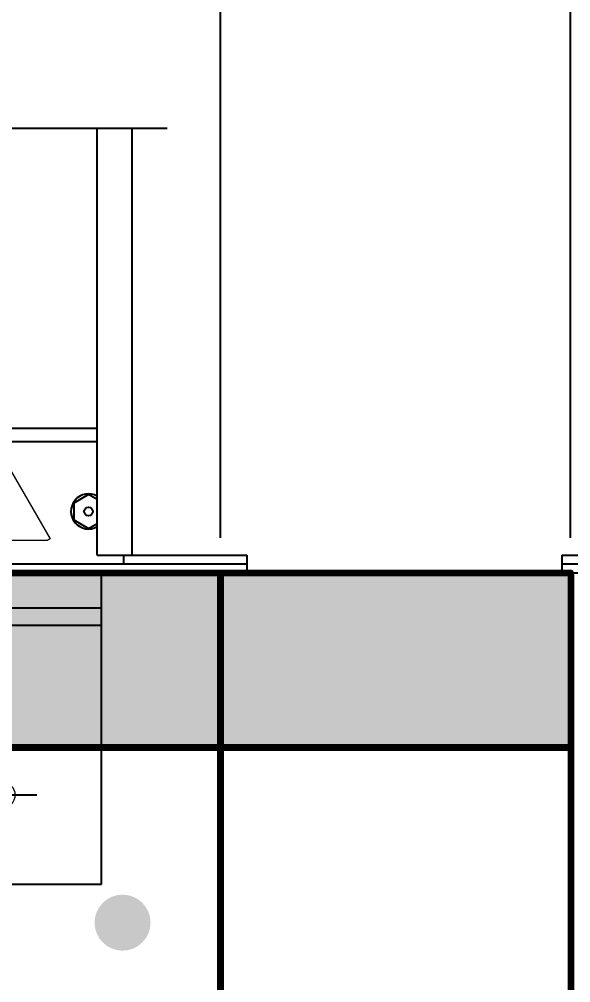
# Model space of a CAD drawing. Header units: millimetres. Extents: x -116965 to 323937, y 291661 to 566926.
# Drawn here: x -41947 to -41632, y 330205 to 330756 of the extents above; entities that cross this region are included whole.
import ezdxf

# ---------------------------------------------------------------- set-up
doc = ezdxf.new("R2010")
doc.units = ezdxf.units.MM
doc.header["$PDMODE"] = 35
doc.linetypes.add('HIDDEN', pattern=[0.375, 0.25, -0.125])
doc.layers.get('0').update_dxf_attribs({"lineweight": 18})
doc.layers.add('AM_5', color=3, linetype='Continuous', lineweight=25)
doc.layers.add('Visible (ISO)', color=7, linetype='Continuous', lineweight=50)
for name, color, linetype in [('BUSDUCT', 6, 'Continuous'), ('C00-00-00', 7, 'Continuous'), ('DETAIL', 7, 'Continuous'), ('DIM', 3, 'Continuous')]:
    doc.layers.add(name, color=color, linetype=linetype)
doc.layers.add('C34-3A-40', color=7, linetype='Continuous', true_color=0x343a40)
doc.layers.add('C62-64-69', color=7, linetype='Continuous', true_color=0x626469)
doc.styles.add('{18b73a54-fa43-428c-adcb-c1c7bbdf2c84}', font='Simplex.shx')
doc.dimstyles.new('kich thuoc$0', dxfattribs={"dimscale": 2, "dimtxt": 20, "dimasz": 16, "dimexe": 15, "dimexo": 10, "dimgap": 5, "dimtad": 1, "dimdec": 0, "dimzin": 0, "dimdsep": 46, "dimtxsty": '{18b73a54-fa43-428c-adcb-c1c7bbdf2c84}', "dimblk": 'OPEN30', "dimcen": 0.09, "dimclrd": 3, "dimclre": 3, "dimclrt": 3, "dimadec": 0, "dimazin": 0, "dimtfac": 1, "dimtdec": 0, "dimtofl": 0, "dimtmove": 0, "dimatfit": 3, "dimldrblk": 'OPEN30', "dimfxl": 1, "dimtolj": 1, "dimtzin": 0, "dimarcsym": 0})

# ---------------------------------------------------------------- blocks, each defined once
blk = doc.blocks.new('bw4000-3')
for centre in [(97978.55, 361613.91), (98203.55, 361613.91), (98428.55, 361613.91)]:
    blk.add_circle(centre, 7.5)
at = {"layer": 'BUSDUCT'}
for p, q in [((97904.05, 361750.91), (97904.05, 361994.91)), ((97924.05, 361750.91), (97924.05, 361994.91)), ((98483.05, 361750.91), (98483.05, 361994.91)), ((98503.05, 361750.91), (98503.05, 361994.91)), ((97904.05, 361750.91), (97924.05, 361750.91)), ((98483.05, 361750.91), (98503.05, 361750.91))]:
    blk.add_line(p, q, dxfattribs=at)
at = {"layer": 'BUSDUCT', "color": 7}
for p, q in [((97924.05, 361823.41), (98483.05, 361823.41)), ((97924.05, 361815.91), (98483.05, 361815.91))]:
    blk.add_line(p, q, dxfattribs=at)
at = {"layer": 'DETAIL'}
for p, q in [((97838.55, 361750.91), (97838.55, 361740.91)), ((97838.55, 361750.91), (97909.05, 361750.91)), ((97909.05, 361750.91), (97909.05, 361745.91)), ((98498.05, 361750.91), (98498.05, 361745.91)), ((98498.05, 361750.91), (98568.55, 361750.91)), ((98568.55, 361750.91), (98568.55, 361740.91)), ((97838.55, 361745.91), (98568.55, 361745.91)), ((97838.55, 361740.91), (98568.55, 361740.91)), ((97921.55, 361562.91), (97921.55, 361740.91)), ((98035.55, 361562.91), (98035.55, 361740.91)), ((98146.55, 361562.91), (98146.55, 361740.91)), ((98260.55, 361562.91), (98260.55, 361740.91)), ((98371.55, 361562.91), (98371.55, 361740.91)), ((98485.55, 361562.91), (98485.55, 361740.91)), ((97921.55, 361720.91), (98035.55, 361720.91)), ((98146.55, 361720.91), (98260.55, 361720.91)), ((98371.55, 361720.91), (98485.55, 361720.91)), ((97921.55, 361562.91), (98035.55, 361562.91)), ((98146.55, 361562.91), (98260.55, 361562.91)), ((98371.55, 361562.91), (98485.55, 361562.91))]:
    blk.add_line(p, q, dxfattribs=at)
at = {"layer": 'DETAIL', "color": 7, "linetype": 'HIDDEN'}
for p, q in [((97921.55, 361710.91), (98035.55, 361710.91)), ((98146.55, 361710.91), (98260.55, 361710.91)), ((98371.55, 361710.91), (98485.55, 361710.91))]:
    blk.add_line(p, q, dxfattribs=at)
at = {"layer": 'DETAIL', "color": 7}
for points in [[(97924.05, 361769.08), (97929.05, 361766.2), (97937.43, 361771.03), (97937.43, 361780.71), (97929.05, 361785.55), (97924.05, 361782.66)], [(98483.05, 361782.66), (98478.05, 361785.55), (98469.67, 361780.71)], [(98469.67, 361780.71), (98469.67, 361771.03), (98478.05, 361766.2), (98483.05, 361769.08)]]:
    blk.add_lwpolyline(points, dxfattribs=at)
for points in [[(98082.67, 361780.71), (98082.67, 361771.03), (98091.05, 361766.2), (98099.43, 361771.03), (98099.43, 361780.71), (98091.05, 361785.55)], [(98324.43, 361780.71), (98324.43, 361771.03), (98316.05, 361766.2), (98307.67, 361771.03), (98307.67, 361780.71), (98316.05, 361785.55)]]:
    blk.add_lwpolyline(points, close=True, dxfattribs=at)
for centre, radius in [((98091.05, 361775.91), 10), ((98316.05, 361775.91), 10), ((97929.05, 361775.91), 2.5), ((98091.05, 361775.91), 2.5), ((98316.05, 361775.91), 2.5), ((98478.05, 361775.91), 2.5)]:
    blk.add_circle(centre, radius, dxfattribs=at)
for centre, start, end in [((97929.05, 361775.91), 240, 120), ((98478.05, 361775.91), 60, 300)]:
    blk.add_arc(centre, 10, start, end, dxfattribs=at)
at = {"layer": 'DIM'}
for p, q in [((98203.55, 361720.91), (98203.55, 362014.91)), ((97884.05, 361994.91), (98523.05, 361994.91)), ((97978.55, 361593.91), (97978.55, 361633.91)), ((98203.55, 361593.91), (98203.55, 361633.91)), ((98428.55, 361593.91), (98428.55, 361633.91)), ((97958.55, 361613.91), (97998.55, 361613.91)), ((98183.55, 361613.91), (98223.55, 361613.91)), ((98408.55, 361613.91), (98448.55, 361613.91))]:
    blk.add_line(p, q, dxfattribs=at)
blk = doc.blocks.new('SV-F')
at = {"lineweight": 13}
blk.add_line((201, 0), (-201, 0), dxfattribs=at)
at = {"layer": 'Visible (ISO)', "lineweight": 13}
for p, q in [((-251.5, 19.3), (-228.87, 58.5)), ((-228.79, 58.46), (-228.87, 58.5)), ((-228.79, 58.46), (-228.7, 58.41)), ((-227.8, 58.89), (-228.23, 58.13)), ((-227.8, 58.89), (-227.8, 18.55)), ((-226.82, 58.32), (-227.8, 58.89)), ((-226.82, 18.55), (-226.82, 58.32)), ((-226.68, 58.5), (-226.68, 19.3)), ((-226.27, 58.5), (-226.68, 58.5)), ((-226.27, 58.5), (-226.27, 60)), ((-226.27, 60), (226.27, 60)), ((226.27, 60), (226.27, 58.5)), ((226.68, 58.5), (226.27, 58.5)), ((226.68, 58.5), (226.68, 19.3)), ((226.82, 58.32), (227.8, 58.89)), ((226.82, 18.55), (226.82, 58.32)), ((228.23, 58.13), (227.8, 58.89)), ((227.8, 58.89), (227.8, 18.55)), ((228.7, 58.41), (228.79, 58.46)), ((228.87, 58.5), (228.79, 58.46)), ((228.87, 58.5), (251.5, 19.3)), ((-250.87, 18.93), (-251.5, 19.3)), ((-250.87, 18.93), (-250.2, 18.55)), ((-250.2, 18.55), (-227.8, 18.55)), ((-227.8, 18.55), (-226.82, 18.55)), ((-226.68, 19.3), (-226.68, 18.55)), ((-226.68, 19.3), (226.68, 19.3)), ((-226.68, 18.55), (226.68, 18.55)), ((-199.5, 18.55), (-199.5, 1.5)), ((-198, 1.5), (-198, 18.55)), ((-197.5, 4), (-197.5, 18.55)), ((-177, 15.5), (-177, 18.55)), ((-165, 18.55), (-165, 15.5)), ((-159, 15.5), (-159, 18.55)), ((-147, 18.55), (-147, 15.5)), ((-141, 15.5), (-141, 18.55)), ((-129, 18.55), (-129, 15.5)), ((-123, 15.5), (-123, 18.55)), ((-111, 18.55), (-111, 15.5)), ((-105, 15.5), (-105, 18.55)), ((-93, 18.55), (-93, 15.5)), ((-87, 15.5), (-87, 18.55)), ((-75, 18.55), (-75, 15.5)), ((-69, 15.5), (-69, 18.55)), ((-57, 18.55), (-57, 15.5)), ((-51, 15.5), (-51, 18.55)), ((-39, 18.55), (-39, 15.5)), ((-33, 15.5), (-33, 18.55)), ((-21, 18.55), (-21, 15.5)), ((-15, 15.5), (-15, 18.55)), ((-3, 18.55), (-3, 15.5)), ((3, 15.5), (3, 18.55)), ((15, 18.55), (15, 15.5)), ((21, 15.5), (21, 18.55)), ((33, 18.55), (33, 15.5)), ((39, 15.5), (39, 18.55)), ((51, 18.55), (51, 15.5)), ((57, 15.5), (57, 18.55)), ((69, 18.55), (69, 15.5)), ((75, 15.5), (75, 18.55)), ((87, 18.55), (87, 15.5)), ((93, 15.5), (93, 18.55)), ((105, 18.55), (105, 15.5)), ((111, 15.5), (111, 18.55)), ((123, 18.55), (123, 15.5)), ((129, 15.5), (129, 18.55)), ((141, 18.55), (141, 15.5)), ((147, 15.5), (147, 18.55)), ((159, 18.55), (159, 15.5)), ((165, 15.5), (165, 18.55)), ((177, 18.55), (177, 15.5)), ((197.5, 18.55), (197.5, 4)), ((198, 1.5), (198, 18.55)), ((199.5, 1.5), (199.5, 18.55)), ((226.68, 19.3), (226.68, 18.55)), ((226.82, 18.55), (227.8, 18.55)), ((227.8, 18.55), (250.2, 18.55)), ((250.87, 18.93), (250.2, 18.55)), ((251.5, 19.3), (250.87, 18.93)), ((-165, 15.5), (-177, 15.5)), ((-147, 15.5), (-159, 15.5)), ((-129, 15.5), (-141, 15.5)), ((-111, 15.5), (-123, 15.5)), ((-93, 15.5), (-105, 15.5)), ((-75, 15.5), (-87, 15.5)), ((-57, 15.5), (-69, 15.5)), ((-39, 15.5), (-51, 15.5)), ((-21, 15.5), (-33, 15.5)), ((-3, 15.5), (-15, 15.5)), ((15, 15.5), (3, 15.5)), ((33, 15.5), (21, 15.5)), ((51, 15.5), (39, 15.5)), ((69, 15.5), (57, 15.5)), ((87, 15.5), (75, 15.5)), ((105, 15.5), (93, 15.5)), ((123, 15.5), (111, 15.5)), ((141, 15.5), (129, 15.5)), ((159, 15.5), (147, 15.5)), ((177, 15.5), (165, 15.5)), ((-197.5, 2), (-197.5, 4)), ((-197.5, 2), (197.5, 2)), ((-197.5, 2), (-197.5, 0)), ((197.5, 2), (197.5, 4)), ((197.5, 2), (197.5, 0))]:
    blk.add_line(p, q, dxfattribs=at)
for centre, radius, start, end in [((-226.27, 57), 3, 136.3257, 150), ((-226.27, 57), 3, 90, 136.3257), ((-226.27, 57), 1.5, 105.8402, 114.6033), ((226.27, 57), 3, 43.6743, 90), ((226.27, 57), 1.5, 65.3967, 74.1598), ((226.27, 57), 3, 30, 43.6743), ((-201, 1.5), 1.5, 270, 0), ((-201, 1.5), 3, 330, 0), ((201, 1.5), 3, 180, 210), ((201, 1.5), 1.5, 180, 270)]:
    blk.add_arc(centre, radius, start, end, dxfattribs=at)
for points in [[(-228.7, 58.41), (-228.66, 58.38), (-228.61, 58.35), (-228.56, 58.32)], [(-228.56, 58.32), (-228.47, 58.27), (-228.36, 58.21), (-228.23, 58.13)], [(228.56, 58.32), (228.47, 58.27), (228.36, 58.21), (228.23, 58.13)], [(228.7, 58.41), (228.66, 58.38), (228.61, 58.35), (228.56, 58.32)]]:
    blk.add_open_spline(points, degree=3, dxfattribs=at)
blk = doc.blocks.new('_Open30')
at = {"color": 0, "linetype": 'ByBlock', "lineweight": -2}
for p, q in [((-1, 0.268), (0, 0)), ((0, 0), (-1, -0.268)), ((0, 0), (-1, 0))]:
    blk.add_line(p, q, dxfattribs=at)
blk = doc.blocks.new('*D1822')
at = {"layer": 'AM_5', "color": 3, "lineweight": -2, "transparency": 16777216}
for p, q in [((-42532.34, 330459.51), (-42532.34, 330844.43)), ((-41832.34, 330459.51), (-41832.34, 330844.43)), ((-42502.34, 330814.43), (-41862.34, 330814.43))]:
    blk.add_line(p, q, dxfattribs=at)
at = {"layer": 'Defpoints', "color": 0, "lineweight": -3, "transparency": 16777216}
for p in [(-41832.34, 330814.43), (-42532.34, 330439.51), (-41832.34, 330439.51)]:
    blk.add_point(p, dxfattribs=at)
at = {"layer": 'AM_5', "color": 3, "lineweight": -2, "transparency": 16777216, "xscale": 30, "yscale": 30, "zscale": 30, "rotation": 180}
blk.add_blockref('_Open30', (-42532.34, 330814.43), dxfattribs=at)
at = {"layer": 'AM_5', "color": 3, "lineweight": -2, "transparency": 16777216, "xscale": 30, "yscale": 30, "zscale": 30}
blk.add_blockref('_Open30', (-41832.34, 330814.43), dxfattribs=at)
at = {"layer": 'AM_5', "color": 3, "transparency": 16777216, "insert": (-42182.34, 330844.43), "char_height": 40, "attachment_point": 5, "style": '{18b73a54-fa43-428c-adcb-c1c7bbdf2c84}'}
blk.add_mtext('\\A1;700', dxfattribs=at)
blk = doc.blocks.new('*D1823')
at = {"layer": 'AM_5', "color": 3, "lineweight": -2, "transparency": 16777216}
for p, q in [((-41632.34, 330459.51), (-41632.34, 330844.43)), ((-40932.34, 330459.51), (-40932.34, 330844.43)), ((-41602.34, 330814.43), (-40962.34, 330814.43))]:
    blk.add_line(p, q, dxfattribs=at)
at = {"layer": 'Defpoints', "color": 0, "lineweight": -3, "transparency": 16777216}
for p in [(-40932.34, 330814.43), (-41632.34, 330439.51), (-40932.34, 330439.51)]:
    blk.add_point(p, dxfattribs=at)
at = {"layer": 'AM_5', "color": 3, "lineweight": -2, "transparency": 16777216, "xscale": 30, "yscale": 30, "zscale": 30, "rotation": 180}
blk.add_blockref('_Open30', (-41632.34, 330814.43), dxfattribs=at)
at = {"layer": 'AM_5', "color": 3, "lineweight": -2, "transparency": 16777216, "xscale": 30, "yscale": 30, "zscale": 30}
blk.add_blockref('_Open30', (-40932.34, 330814.43), dxfattribs=at)
at = {"layer": 'AM_5', "color": 3, "transparency": 16777216, "insert": (-41282.34, 330844.43), "char_height": 40, "attachment_point": 5, "style": '{18b73a54-fa43-428c-adcb-c1c7bbdf2c84}'}
blk.add_mtext('\\A1;700', dxfattribs=at)
blk = doc.blocks.new('*D1824')
at = {"layer": 'AM_5', "color": 3, "lineweight": -2, "transparency": 16777216}
for p, q in [((-41832.34, 330459.51), (-41832.34, 330844.43)), ((-41632.34, 330459.51), (-41632.34, 330844.43)), ((-41802.34, 330814.43), (-41662.34, 330814.43))]:
    blk.add_line(p, q, dxfattribs=at)
at = {"layer": 'Defpoints', "color": 0, "lineweight": -3, "transparency": 16777216}
for p in [(-41632.34, 330814.43), (-41832.34, 330439.51), (-41632.34, 330439.51)]:
    blk.add_point(p, dxfattribs=at)
at = {"layer": 'AM_5', "color": 3, "lineweight": -2, "transparency": 16777216, "xscale": 30, "yscale": 30, "zscale": 30, "rotation": 180}
blk.add_blockref('_Open30', (-41832.34, 330814.43), dxfattribs=at)
at = {"layer": 'AM_5', "color": 3, "lineweight": -2, "transparency": 16777216, "xscale": 30, "yscale": 30, "zscale": 30}
blk.add_blockref('_Open30', (-41632.34, 330814.43), dxfattribs=at)
at = {"layer": 'AM_5', "color": 3, "transparency": 16777216, "insert": (-41732.34, 330844.43), "char_height": 40, "attachment_point": 5, "style": '{18b73a54-fa43-428c-adcb-c1c7bbdf2c84}'}
blk.add_mtext('\\A1;200', dxfattribs=at)

msp = doc.modelspace()

# ---------------------------------------------------------------- hatches: boundary and pattern name
at = {"layer": 'C00-00-00'}
h = msp.add_hatch(color=256, dxfattribs=at)
edge = h.paths.add_edge_path()
edge.add_arc((-41888.231696, 330239.584152), 15.997765, 0, 360)
at = {"layer": 'C34-3A-40'}
h = msp.add_hatch(color=256, dxfattribs=at)
h.dxf.hatch_style = 2
h.paths.add_polyline_path([(-42532.141802, 330439.556236), (-41832.239512, 330439.556236), (-41832.239512, 330339.570192), (-42532.141802, 330339.570192)])
h = msp.add_hatch(color=256, dxfattribs=at)
h.dxf.hatch_style = 2
h.paths.add_polyline_path([(-41832.239512, 330439.556236), (-41632.267431, 330439.556236), (-41632.267431, 330339.570192), (-41832.239512, 330339.570192)])
at = {"layer": 'C62-64-69'}
h = msp.add_hatch(color=256, dxfattribs=at)
h.dxf.hatch_style = 2
h.paths.add_polyline_path([(-41956.222202, 330430.557493), (-41924.226671, 330430.557493), (-41924.226671, 330423.558467), (-41956.222202, 330423.558467)])
h = msp.add_hatch(color=256, dxfattribs=at)
h.dxf.hatch_style = 2
h.paths.add_polyline_path([(-41924.226671, 330430.557493), (-41892.231137, 330430.557493), (-41892.231137, 330423.558467), (-41924.226671, 330423.558467)])
h = msp.add_hatch(color=256, dxfattribs=at)
h.dxf.hatch_style = 2
h.paths.add_polyline_path([(-41924.226671, 330430.557493), (-41892.231137, 330430.557493), (-41892.231137, 330423.558467), (-41924.226671, 330423.558467)])
h = msp.add_hatch(color=256, dxfattribs=at)
h.dxf.hatch_style = 2
h.paths.add_polyline_path([(-41892.231137, 330430.557493), (-41860.235602, 330430.557493), (-41860.235602, 330423.558467), (-41892.231137, 330423.558467)])
h = msp.add_hatch(color=256, dxfattribs=at)
h.dxf.hatch_style = 2
h.paths.add_polyline_path([(-41892.231137, 330430.557493), (-41860.235602, 330430.557493), (-41860.235602, 330423.558467), (-41892.231137, 330423.558467)])
h = msp.add_hatch(color=256, dxfattribs=at)
h.dxf.hatch_style = 2
h.paths.add_polyline_path([(-41860.235602, 330430.557493), (-41828.240071, 330430.557493), (-41828.240071, 330423.558467), (-41860.235602, 330423.558467)])
h = msp.add_hatch(color=256, dxfattribs=at)
h.dxf.hatch_style = 2
h.paths.add_polyline_path([(-41768.248446, 330430.557493), (-41736.252912, 330430.557493), (-41736.252912, 330423.558467), (-41768.248446, 330423.558467)])
h = msp.add_hatch(color=256, dxfattribs=at)
h.dxf.hatch_style = 2
h.paths.add_polyline_path([(-41768.248446, 330430.557493), (-41736.252912, 330430.557493), (-41736.252912, 330423.558467), (-41768.248446, 330423.558467)])
h = msp.add_hatch(color=256, dxfattribs=at)
h.dxf.hatch_style = 2
h.paths.add_polyline_path([(-41736.252912, 330430.557493), (-41704.257381, 330430.557493), (-41704.257381, 330423.558467), (-41736.252912, 330423.558467)])
h = msp.add_hatch(color=256, dxfattribs=at)
h.dxf.hatch_style = 2
h.paths.add_polyline_path([(-41736.252912, 330430.557493), (-41704.257381, 330430.557493), (-41704.257381, 330423.558467), (-41736.252912, 330423.558467)])
h = msp.add_hatch(color=256, dxfattribs=at)
h.dxf.hatch_style = 2
h.paths.add_polyline_path([(-41704.257381, 330430.557493), (-41672.261846, 330430.557493), (-41672.261846, 330423.558467), (-41704.257381, 330423.558467)])
h = msp.add_hatch(color=256, dxfattribs=at)
h.dxf.hatch_style = 2
h.paths.add_polyline_path([(-41704.257381, 330430.557493), (-41672.261846, 330430.557493), (-41672.261846, 330423.558467), (-41704.257381, 330423.558467)])
h = msp.add_hatch(color=256, dxfattribs=at)
h.dxf.hatch_style = 2
h.paths.add_polyline_path([(-41956.222202, 330423.558467), (-41924.226671, 330423.558467), (-41924.226671, 330421.558749), (-41956.222202, 330421.558749)])
h = msp.add_hatch(color=256, dxfattribs=at)
h.dxf.hatch_style = 2
h.paths.add_polyline_path([(-41956.222202, 330421.558749), (-41924.226671, 330421.558749), (-41924.226671, 330414.559723), (-41956.222202, 330414.559723)])
h = msp.add_hatch(color=256, dxfattribs=at)
h.dxf.hatch_style = 2
h.paths.add_polyline_path([(-41924.226671, 330423.558467), (-41892.231137, 330423.558467), (-41892.231137, 330421.558749), (-41924.226671, 330421.558749)])
h = msp.add_hatch(color=256, dxfattribs=at)
h.dxf.hatch_style = 2
h.paths.add_polyline_path([(-41924.226671, 330423.558467), (-41892.231137, 330423.558467), (-41892.231137, 330421.558749), (-41924.226671, 330421.558749)])
h = msp.add_hatch(color=256, dxfattribs=at)
h.dxf.hatch_style = 2
h.paths.add_polyline_path([(-41924.226671, 330421.558749), (-41892.231137, 330421.558749), (-41892.231137, 330414.559723), (-41924.226671, 330414.559723)])
h = msp.add_hatch(color=256, dxfattribs=at)
h.dxf.hatch_style = 2
h.paths.add_polyline_path([(-41924.226671, 330421.558749), (-41892.231137, 330421.558749), (-41892.231137, 330414.559723), (-41924.226671, 330414.559723)])
h = msp.add_hatch(color=256, dxfattribs=at)
h.dxf.hatch_style = 2
h.paths.add_polyline_path([(-41892.231137, 330423.558467), (-41860.235602, 330423.558467), (-41860.235602, 330421.558749), (-41892.231137, 330421.558749)])
h = msp.add_hatch(color=256, dxfattribs=at)
h.dxf.hatch_style = 2
h.paths.add_polyline_path([(-41892.231137, 330423.558467), (-41860.235602, 330423.558467), (-41860.235602, 330421.558749), (-41892.231137, 330421.558749)])
h = msp.add_hatch(color=256, dxfattribs=at)
h.dxf.hatch_style = 2
h.paths.add_polyline_path([(-41892.231137, 330421.558749), (-41860.235602, 330421.558749), (-41860.235602, 330414.559723), (-41892.231137, 330414.559723)])
h = msp.add_hatch(color=256, dxfattribs=at)
h.dxf.hatch_style = 2
h.paths.add_polyline_path([(-41892.231137, 330421.558749), (-41860.235602, 330421.558749), (-41860.235602, 330414.559723), (-41892.231137, 330414.559723)])
h = msp.add_hatch(color=256, dxfattribs=at)
h.dxf.hatch_style = 2
h.paths.add_polyline_path([(-41860.235602, 330423.558467), (-41828.240071, 330423.558467), (-41828.240071, 330421.558749), (-41860.235602, 330421.558749)])
h = msp.add_hatch(color=256, dxfattribs=at)
h.dxf.hatch_style = 2
h.paths.add_polyline_path([(-41860.235602, 330421.558749), (-41828.240071, 330421.558749), (-41828.240071, 330414.559723), (-41860.235602, 330414.559723)])
h = msp.add_hatch(color=256, dxfattribs=at)
h.dxf.hatch_style = 2
h.paths.add_polyline_path([(-41768.248446, 330423.558467), (-41736.252912, 330423.558467), (-41736.252912, 330421.558749), (-41768.248446, 330421.558749)])
h = msp.add_hatch(color=256, dxfattribs=at)
h.dxf.hatch_style = 2
h.paths.add_polyline_path([(-41768.248446, 330423.558467), (-41736.252912, 330423.558467), (-41736.252912, 330421.558749), (-41768.248446, 330421.558749)])
h = msp.add_hatch(color=256, dxfattribs=at)
h.dxf.hatch_style = 2
h.paths.add_polyline_path([(-41768.248446, 330421.558749), (-41736.252912, 330421.558749), (-41736.252912, 330414.559723), (-41768.248446, 330414.559723)])
h = msp.add_hatch(color=256, dxfattribs=at)
h.dxf.hatch_style = 2
h.paths.add_polyline_path([(-41768.248446, 330421.558749), (-41736.252912, 330421.558749), (-41736.252912, 330414.559723), (-41768.248446, 330414.559723)])
h = msp.add_hatch(color=256, dxfattribs=at)
h.dxf.hatch_style = 2
h.paths.add_polyline_path([(-41736.252912, 330423.558467), (-41704.257381, 330423.558467), (-41704.257381, 330421.558749), (-41736.252912, 330421.558749)])
h = msp.add_hatch(color=256, dxfattribs=at)
h.dxf.hatch_style = 2
h.paths.add_polyline_path([(-41736.252912, 330423.558467), (-41704.257381, 330423.558467), (-41704.257381, 330421.558749), (-41736.252912, 330421.558749)])
h = msp.add_hatch(color=256, dxfattribs=at)
h.dxf.hatch_style = 2
h.paths.add_polyline_path([(-41736.252912, 330421.558749), (-41704.257381, 330421.558749), (-41704.257381, 330414.559723), (-41736.252912, 330414.559723)])
h = msp.add_hatch(color=256, dxfattribs=at)
h.dxf.hatch_style = 2
h.paths.add_polyline_path([(-41736.252912, 330421.558749), (-41704.257381, 330421.558749), (-41704.257381, 330414.559723), (-41736.252912, 330414.559723)])
h = msp.add_hatch(color=256, dxfattribs=at)
h.dxf.hatch_style = 2
h.paths.add_polyline_path([(-41704.257381, 330423.558467), (-41672.261846, 330423.558467), (-41672.261846, 330421.558749), (-41704.257381, 330421.558749)])
h = msp.add_hatch(color=256, dxfattribs=at)
h.dxf.hatch_style = 2
h.paths.add_polyline_path([(-41704.257381, 330423.558467), (-41672.261846, 330423.558467), (-41672.261846, 330421.558749), (-41704.257381, 330421.558749)])
h = msp.add_hatch(color=256, dxfattribs=at)
h.dxf.hatch_style = 2
h.paths.add_polyline_path([(-41704.257381, 330421.558749), (-41672.261846, 330421.558749), (-41672.261846, 330414.559723), (-41704.257381, 330414.559723)])
h = msp.add_hatch(color=256, dxfattribs=at)
h.dxf.hatch_style = 2
h.paths.add_polyline_path([(-41704.257381, 330421.558749), (-41672.261846, 330421.558749), (-41672.261846, 330414.559723), (-41704.257381, 330414.559723)])
h = msp.add_hatch(color=256, dxfattribs=at)
h.dxf.hatch_style = 2
h.paths.add_polyline_path([(-41956.222202, 330414.559723), (-41924.226671, 330414.559723), (-41924.226671, 330412.560005), (-41956.222202, 330412.560005)])
h = msp.add_hatch(color=256, dxfattribs=at)
h.dxf.hatch_style = 2
h.paths.add_polyline_path([(-41924.226671, 330414.559723), (-41892.231137, 330414.559723), (-41892.231137, 330412.560005), (-41924.226671, 330412.560005)])
h = msp.add_hatch(color=256, dxfattribs=at)
h.dxf.hatch_style = 2
h.paths.add_polyline_path([(-41924.226671, 330414.559723), (-41892.231137, 330414.559723), (-41892.231137, 330412.560005), (-41924.226671, 330412.560005)])
h = msp.add_hatch(color=256, dxfattribs=at)
h.dxf.hatch_style = 2
h.paths.add_polyline_path([(-41892.231137, 330414.559723), (-41860.235602, 330414.559723), (-41860.235602, 330412.560005), (-41892.231137, 330412.560005)])
h = msp.add_hatch(color=256, dxfattribs=at)
h.dxf.hatch_style = 2
h.paths.add_polyline_path([(-41892.231137, 330414.559723), (-41860.235602, 330414.559723), (-41860.235602, 330412.560005), (-41892.231137, 330412.560005)])
h = msp.add_hatch(color=256, dxfattribs=at)
h.dxf.hatch_style = 2
h.paths.add_polyline_path([(-41860.235602, 330414.559723), (-41828.240071, 330414.559723), (-41828.240071, 330412.560005), (-41860.235602, 330412.560005)])
h = msp.add_hatch(color=256, dxfattribs=at)
h.dxf.hatch_style = 2
h.paths.add_polyline_path([(-41768.248446, 330414.559723), (-41736.252912, 330414.559723), (-41736.252912, 330412.560005), (-41768.248446, 330412.560005)])
h = msp.add_hatch(color=256, dxfattribs=at)
h.dxf.hatch_style = 2
h.paths.add_polyline_path([(-41768.248446, 330414.559723), (-41736.252912, 330414.559723), (-41736.252912, 330412.560005), (-41768.248446, 330412.560005)])
h = msp.add_hatch(color=256, dxfattribs=at)
h.dxf.hatch_style = 2
h.paths.add_polyline_path([(-41736.252912, 330414.559723), (-41704.257381, 330414.559723), (-41704.257381, 330412.560005), (-41736.252912, 330412.560005)])
h = msp.add_hatch(color=256, dxfattribs=at)
h.dxf.hatch_style = 2
h.paths.add_polyline_path([(-41736.252912, 330414.559723), (-41704.257381, 330414.559723), (-41704.257381, 330412.560005), (-41736.252912, 330412.560005)])
h = msp.add_hatch(color=256, dxfattribs=at)
h.dxf.hatch_style = 2
h.paths.add_polyline_path([(-41704.257381, 330414.559723), (-41672.261846, 330414.559723), (-41672.261846, 330412.560005), (-41704.257381, 330412.560005)])
h = msp.add_hatch(color=256, dxfattribs=at)
h.dxf.hatch_style = 2
h.paths.add_polyline_path([(-41704.257381, 330414.559723), (-41672.261846, 330414.559723), (-41672.261846, 330412.560005), (-41704.257381, 330412.560005)])
h = msp.add_hatch(color=256, dxfattribs=at)
h.dxf.hatch_style = 2
h.paths.add_polyline_path([(-41956.222202, 330412.560005), (-41924.226671, 330412.560005), (-41924.226671, 330405.56098), (-41956.222202, 330405.56098)])
h = msp.add_hatch(color=256, dxfattribs=at)
h.dxf.hatch_style = 2
h.paths.add_polyline_path([(-41924.226671, 330412.560005), (-41892.231137, 330412.560005), (-41892.231137, 330405.56098), (-41924.226671, 330405.56098)])
h = msp.add_hatch(color=256, dxfattribs=at)
h.dxf.hatch_style = 2
h.paths.add_polyline_path([(-41924.226671, 330412.560005), (-41892.231137, 330412.560005), (-41892.231137, 330405.56098), (-41924.226671, 330405.56098)])
h = msp.add_hatch(color=256, dxfattribs=at)
h.dxf.hatch_style = 2
h.paths.add_polyline_path([(-41892.231137, 330412.560005), (-41860.235602, 330412.560005), (-41860.235602, 330405.56098), (-41892.231137, 330405.56098)])
h = msp.add_hatch(color=256, dxfattribs=at)
h.dxf.hatch_style = 2
h.paths.add_polyline_path([(-41892.231137, 330412.560005), (-41860.235602, 330412.560005), (-41860.235602, 330405.56098), (-41892.231137, 330405.56098)])
h = msp.add_hatch(color=256, dxfattribs=at)
h.dxf.hatch_style = 2
h.paths.add_polyline_path([(-41860.235602, 330412.560005), (-41828.240071, 330412.560005), (-41828.240071, 330405.56098), (-41860.235602, 330405.56098)])
h = msp.add_hatch(color=256, dxfattribs=at)
h.dxf.hatch_style = 2
h.paths.add_polyline_path([(-41768.248446, 330412.560005), (-41736.252912, 330412.560005), (-41736.252912, 330405.56098), (-41768.248446, 330405.56098)])
h = msp.add_hatch(color=256, dxfattribs=at)
h.dxf.hatch_style = 2
h.paths.add_polyline_path([(-41768.248446, 330412.560005), (-41736.252912, 330412.560005), (-41736.252912, 330405.56098), (-41768.248446, 330405.56098)])
h = msp.add_hatch(color=256, dxfattribs=at)
h.dxf.hatch_style = 2
h.paths.add_polyline_path([(-41736.252912, 330412.560005), (-41704.257381, 330412.560005), (-41704.257381, 330405.56098), (-41736.252912, 330405.56098)])
h = msp.add_hatch(color=256, dxfattribs=at)
h.dxf.hatch_style = 2
h.paths.add_polyline_path([(-41736.252912, 330412.560005), (-41704.257381, 330412.560005), (-41704.257381, 330405.56098), (-41736.252912, 330405.56098)])
h = msp.add_hatch(color=256, dxfattribs=at)
h.dxf.hatch_style = 2
h.paths.add_polyline_path([(-41704.257381, 330412.560005), (-41672.261846, 330412.560005), (-41672.261846, 330405.56098), (-41704.257381, 330405.56098)])
h = msp.add_hatch(color=256, dxfattribs=at)
h.dxf.hatch_style = 2
h.paths.add_polyline_path([(-41704.257381, 330412.560005), (-41672.261846, 330412.560005), (-41672.261846, 330405.56098), (-41704.257381, 330405.56098)])
h = msp.add_hatch(color=256, dxfattribs=at)
h.dxf.hatch_style = 2
h.paths.add_polyline_path([(-41956.222202, 330405.56098), (-41924.226671, 330405.56098), (-41924.226671, 330403.561261), (-41956.222202, 330403.561261)])
h = msp.add_hatch(color=256, dxfattribs=at)
h.dxf.hatch_style = 2
h.paths.add_polyline_path([(-41956.222202, 330403.561261), (-41924.226671, 330403.561261), (-41924.226671, 330396.562236), (-41956.222202, 330396.562236)])
h = msp.add_hatch(color=256, dxfattribs=at)
h.dxf.hatch_style = 2
h.paths.add_polyline_path([(-41924.226671, 330405.56098), (-41892.231137, 330405.56098), (-41892.231137, 330403.561261), (-41924.226671, 330403.561261)])
h = msp.add_hatch(color=256, dxfattribs=at)
h.dxf.hatch_style = 2
h.paths.add_polyline_path([(-41924.226671, 330405.56098), (-41892.231137, 330405.56098), (-41892.231137, 330403.561261), (-41924.226671, 330403.561261)])
h = msp.add_hatch(color=256, dxfattribs=at)
h.dxf.hatch_style = 2
h.paths.add_polyline_path([(-41924.226671, 330403.561261), (-41892.231137, 330403.561261), (-41892.231137, 330396.562236), (-41924.226671, 330396.562236)])
h = msp.add_hatch(color=256, dxfattribs=at)
h.dxf.hatch_style = 2
h.paths.add_polyline_path([(-41924.226671, 330403.561261), (-41892.231137, 330403.561261), (-41892.231137, 330396.562236), (-41924.226671, 330396.562236)])
h = msp.add_hatch(color=256, dxfattribs=at)
h.dxf.hatch_style = 2
h.paths.add_polyline_path([(-41892.231137, 330405.56098), (-41860.235602, 330405.56098), (-41860.235602, 330403.561261), (-41892.231137, 330403.561261)])
h = msp.add_hatch(color=256, dxfattribs=at)
h.dxf.hatch_style = 2
h.paths.add_polyline_path([(-41892.231137, 330405.56098), (-41860.235602, 330405.56098), (-41860.235602, 330403.561261), (-41892.231137, 330403.561261)])
h = msp.add_hatch(color=256, dxfattribs=at)
h.dxf.hatch_style = 2
h.paths.add_polyline_path([(-41892.231137, 330403.561261), (-41860.235602, 330403.561261), (-41860.235602, 330396.562236), (-41892.231137, 330396.562236)])
h = msp.add_hatch(color=256, dxfattribs=at)
h.dxf.hatch_style = 2
h.paths.add_polyline_path([(-41892.231137, 330403.561261), (-41860.235602, 330403.561261), (-41860.235602, 330396.562236), (-41892.231137, 330396.562236)])
h = msp.add_hatch(color=256, dxfattribs=at)
h.dxf.hatch_style = 2
h.paths.add_polyline_path([(-41860.235602, 330405.56098), (-41828.240071, 330405.56098), (-41828.240071, 330403.561261), (-41860.235602, 330403.561261)])
h = msp.add_hatch(color=256, dxfattribs=at)
h.dxf.hatch_style = 2
h.paths.add_polyline_path([(-41860.235602, 330403.561261), (-41828.240071, 330403.561261), (-41828.240071, 330396.562236), (-41860.235602, 330396.562236)])
h = msp.add_hatch(color=256, dxfattribs=at)
h.dxf.hatch_style = 2
h.paths.add_polyline_path([(-41768.248446, 330405.56098), (-41736.252912, 330405.56098), (-41736.252912, 330403.561261), (-41768.248446, 330403.561261)])
h = msp.add_hatch(color=256, dxfattribs=at)
h.dxf.hatch_style = 2
h.paths.add_polyline_path([(-41768.248446, 330405.56098), (-41736.252912, 330405.56098), (-41736.252912, 330403.561261), (-41768.248446, 330403.561261)])
h = msp.add_hatch(color=256, dxfattribs=at)
h.dxf.hatch_style = 2
h.paths.add_polyline_path([(-41768.248446, 330403.561261), (-41736.252912, 330403.561261), (-41736.252912, 330396.562236), (-41768.248446, 330396.562236)])
h = msp.add_hatch(color=256, dxfattribs=at)
h.dxf.hatch_style = 2
h.paths.add_polyline_path([(-41768.248446, 330403.561261), (-41736.252912, 330403.561261), (-41736.252912, 330396.562236), (-41768.248446, 330396.562236)])
h = msp.add_hatch(color=256, dxfattribs=at)
h.dxf.hatch_style = 2
h.paths.add_polyline_path([(-41736.252912, 330405.56098), (-41704.257381, 330405.56098), (-41704.257381, 330403.561261), (-41736.252912, 330403.561261)])
h = msp.add_hatch(color=256, dxfattribs=at)
h.dxf.hatch_style = 2
h.paths.add_polyline_path([(-41736.252912, 330405.56098), (-41704.257381, 330405.56098), (-41704.257381, 330403.561261), (-41736.252912, 330403.561261)])
h = msp.add_hatch(color=256, dxfattribs=at)
h.dxf.hatch_style = 2
h.paths.add_polyline_path([(-41736.252912, 330403.561261), (-41704.257381, 330403.561261), (-41704.257381, 330396.562236), (-41736.252912, 330396.562236)])
h = msp.add_hatch(color=256, dxfattribs=at)
h.dxf.hatch_style = 2
h.paths.add_polyline_path([(-41736.252912, 330403.561261), (-41704.257381, 330403.561261), (-41704.257381, 330396.562236), (-41736.252912, 330396.562236)])
h = msp.add_hatch(color=256, dxfattribs=at)
h.dxf.hatch_style = 2
h.paths.add_polyline_path([(-41704.257381, 330405.56098), (-41672.261846, 330405.56098), (-41672.261846, 330403.561261), (-41704.257381, 330403.561261)])
h = msp.add_hatch(color=256, dxfattribs=at)
h.dxf.hatch_style = 2
h.paths.add_polyline_path([(-41704.257381, 330405.56098), (-41672.261846, 330405.56098), (-41672.261846, 330403.561261), (-41704.257381, 330403.561261)])
h = msp.add_hatch(color=256, dxfattribs=at)
h.dxf.hatch_style = 2
h.paths.add_polyline_path([(-41704.257381, 330403.561261), (-41672.261846, 330403.561261), (-41672.261846, 330396.562236), (-41704.257381, 330396.562236)])
h = msp.add_hatch(color=256, dxfattribs=at)
h.dxf.hatch_style = 2
h.paths.add_polyline_path([(-41704.257381, 330403.561261), (-41672.261846, 330403.561261), (-41672.261846, 330396.562236), (-41704.257381, 330396.562236)])
h = msp.add_hatch(color=256, dxfattribs=at)
h.dxf.hatch_style = 2
h.paths.add_polyline_path([(-41956.222202, 330396.562236), (-41924.226671, 330396.562236), (-41924.226671, 330394.562518), (-41956.222202, 330394.562518)])
h = msp.add_hatch(color=256, dxfattribs=at)
h.dxf.hatch_style = 2
h.paths.add_polyline_path([(-41956.222202, 330394.562518), (-41924.226671, 330394.562518), (-41924.226671, 330387.563492), (-41956.222202, 330387.563492)])
h = msp.add_hatch(color=256, dxfattribs=at)
h.dxf.hatch_style = 2
h.paths.add_polyline_path([(-41924.226671, 330396.562236), (-41892.231137, 330396.562236), (-41892.231137, 330394.562518), (-41924.226671, 330394.562518)])
h = msp.add_hatch(color=256, dxfattribs=at)
h.dxf.hatch_style = 2
h.paths.add_polyline_path([(-41924.226671, 330396.562236), (-41892.231137, 330396.562236), (-41892.231137, 330394.562518), (-41924.226671, 330394.562518)])
h = msp.add_hatch(color=256, dxfattribs=at)
h.dxf.hatch_style = 2
h.paths.add_polyline_path([(-41924.226671, 330394.562518), (-41892.231137, 330394.562518), (-41892.231137, 330387.563492), (-41924.226671, 330387.563492)])
h = msp.add_hatch(color=256, dxfattribs=at)
h.dxf.hatch_style = 2
h.paths.add_polyline_path([(-41924.226671, 330394.562518), (-41892.231137, 330394.562518), (-41892.231137, 330387.563492), (-41924.226671, 330387.563492)])
h = msp.add_hatch(color=256, dxfattribs=at)
h.dxf.hatch_style = 2
h.paths.add_polyline_path([(-41892.231137, 330396.562236), (-41860.235602, 330396.562236), (-41860.235602, 330394.562518), (-41892.231137, 330394.562518)])
h = msp.add_hatch(color=256, dxfattribs=at)
h.dxf.hatch_style = 2
h.paths.add_polyline_path([(-41892.231137, 330396.562236), (-41860.235602, 330396.562236), (-41860.235602, 330394.562518), (-41892.231137, 330394.562518)])
h = msp.add_hatch(color=256, dxfattribs=at)
h.dxf.hatch_style = 2
h.paths.add_polyline_path([(-41892.231137, 330394.562518), (-41860.235602, 330394.562518), (-41860.235602, 330387.563492), (-41892.231137, 330387.563492)])
h = msp.add_hatch(color=256, dxfattribs=at)
h.dxf.hatch_style = 2
h.paths.add_polyline_path([(-41892.231137, 330394.562518), (-41860.235602, 330394.562518), (-41860.235602, 330387.563492), (-41892.231137, 330387.563492)])
h = msp.add_hatch(color=256, dxfattribs=at)
h.dxf.hatch_style = 2
h.paths.add_polyline_path([(-41860.235602, 330396.562236), (-41828.240071, 330396.562236), (-41828.240071, 330394.562518), (-41860.235602, 330394.562518)])
h = msp.add_hatch(color=256, dxfattribs=at)
h.dxf.hatch_style = 2
h.paths.add_polyline_path([(-41860.235602, 330394.562518), (-41828.240071, 330394.562518), (-41828.240071, 330387.563492), (-41860.235602, 330387.563492)])
h = msp.add_hatch(color=256, dxfattribs=at)
h.dxf.hatch_style = 2
h.paths.add_polyline_path([(-41768.248446, 330396.562236), (-41736.252912, 330396.562236), (-41736.252912, 330394.562518), (-41768.248446, 330394.562518)])
h = msp.add_hatch(color=256, dxfattribs=at)
h.dxf.hatch_style = 2
h.paths.add_polyline_path([(-41768.248446, 330396.562236), (-41736.252912, 330396.562236), (-41736.252912, 330394.562518), (-41768.248446, 330394.562518)])
h = msp.add_hatch(color=256, dxfattribs=at)
h.dxf.hatch_style = 2
h.paths.add_polyline_path([(-41768.248446, 330394.562518), (-41736.252912, 330394.562518), (-41736.252912, 330387.563492), (-41768.248446, 330387.563492)])
h = msp.add_hatch(color=256, dxfattribs=at)
h.dxf.hatch_style = 2
h.paths.add_polyline_path([(-41768.248446, 330394.562518), (-41736.252912, 330394.562518), (-41736.252912, 330387.563492), (-41768.248446, 330387.563492)])
h = msp.add_hatch(color=256, dxfattribs=at)
h.dxf.hatch_style = 2
h.paths.add_polyline_path([(-41736.252912, 330396.562236), (-41704.257381, 330396.562236), (-41704.257381, 330394.562518), (-41736.252912, 330394.562518)])
h = msp.add_hatch(color=256, dxfattribs=at)
h.dxf.hatch_style = 2
h.paths.add_polyline_path([(-41736.252912, 330396.562236), (-41704.257381, 330396.562236), (-41704.257381, 330394.562518), (-41736.252912, 330394.562518)])
h = msp.add_hatch(color=256, dxfattribs=at)
h.dxf.hatch_style = 2
h.paths.add_polyline_path([(-41736.252912, 330394.562518), (-41704.257381, 330394.562518), (-41704.257381, 330387.563492), (-41736.252912, 330387.563492)])
h = msp.add_hatch(color=256, dxfattribs=at)
h.dxf.hatch_style = 2
h.paths.add_polyline_path([(-41736.252912, 330394.562518), (-41704.257381, 330394.562518), (-41704.257381, 330387.563492), (-41736.252912, 330387.563492)])
h = msp.add_hatch(color=256, dxfattribs=at)
h.dxf.hatch_style = 2
h.paths.add_polyline_path([(-41704.257381, 330396.562236), (-41672.261846, 330396.562236), (-41672.261846, 330394.562518), (-41704.257381, 330394.562518)])
h = msp.add_hatch(color=256, dxfattribs=at)
h.dxf.hatch_style = 2
h.paths.add_polyline_path([(-41704.257381, 330396.562236), (-41672.261846, 330396.562236), (-41672.261846, 330394.562518), (-41704.257381, 330394.562518)])
h = msp.add_hatch(color=256, dxfattribs=at)
h.dxf.hatch_style = 2
h.paths.add_polyline_path([(-41704.257381, 330394.562518), (-41672.261846, 330394.562518), (-41672.261846, 330387.563492), (-41704.257381, 330387.563492)])
h = msp.add_hatch(color=256, dxfattribs=at)
h.dxf.hatch_style = 2
h.paths.add_polyline_path([(-41704.257381, 330394.562518), (-41672.261846, 330394.562518), (-41672.261846, 330387.563492), (-41704.257381, 330387.563492)])
h = msp.add_hatch(color=256, dxfattribs=at)
h.dxf.hatch_style = 2
h.paths.add_polyline_path([(-41956.222202, 330387.563492), (-41924.226671, 330387.563492), (-41924.226671, 330385.563774), (-41956.222202, 330385.563774)])
h = msp.add_hatch(color=256, dxfattribs=at)
h.dxf.hatch_style = 2
h.paths.add_polyline_path([(-41924.226671, 330387.563492), (-41892.231137, 330387.563492), (-41892.231137, 330385.563774), (-41924.226671, 330385.563774)])
h = msp.add_hatch(color=256, dxfattribs=at)
h.dxf.hatch_style = 2
h.paths.add_polyline_path([(-41924.226671, 330387.563492), (-41892.231137, 330387.563492), (-41892.231137, 330385.563774), (-41924.226671, 330385.563774)])
h = msp.add_hatch(color=256, dxfattribs=at)
h.dxf.hatch_style = 2
h.paths.add_polyline_path([(-41892.231137, 330387.563492), (-41860.235602, 330387.563492), (-41860.235602, 330385.563774), (-41892.231137, 330385.563774)])
h = msp.add_hatch(color=256, dxfattribs=at)
h.dxf.hatch_style = 2
h.paths.add_polyline_path([(-41892.231137, 330387.563492), (-41860.235602, 330387.563492), (-41860.235602, 330385.563774), (-41892.231137, 330385.563774)])
h = msp.add_hatch(color=256, dxfattribs=at)
h.dxf.hatch_style = 2
h.paths.add_polyline_path([(-41860.235602, 330387.563492), (-41828.240071, 330387.563492), (-41828.240071, 330385.563774), (-41860.235602, 330385.563774)])
h = msp.add_hatch(color=256, dxfattribs=at)
h.dxf.hatch_style = 2
h.paths.add_polyline_path([(-41768.248446, 330387.563492), (-41736.252912, 330387.563492), (-41736.252912, 330385.563774), (-41768.248446, 330385.563774)])
h = msp.add_hatch(color=256, dxfattribs=at)
h.dxf.hatch_style = 2
h.paths.add_polyline_path([(-41768.248446, 330387.563492), (-41736.252912, 330387.563492), (-41736.252912, 330385.563774), (-41768.248446, 330385.563774)])
h = msp.add_hatch(color=256, dxfattribs=at)
h.dxf.hatch_style = 2
h.paths.add_polyline_path([(-41736.252912, 330387.563492), (-41704.257381, 330387.563492), (-41704.257381, 330385.563774), (-41736.252912, 330385.563774)])
h = msp.add_hatch(color=256, dxfattribs=at)
h.dxf.hatch_style = 2
h.paths.add_polyline_path([(-41736.252912, 330387.563492), (-41704.257381, 330387.563492), (-41704.257381, 330385.563774), (-41736.252912, 330385.563774)])
h = msp.add_hatch(color=256, dxfattribs=at)
h.dxf.hatch_style = 2
h.paths.add_polyline_path([(-41704.257381, 330387.563492), (-41672.261846, 330387.563492), (-41672.261846, 330385.563774), (-41704.257381, 330385.563774)])
h = msp.add_hatch(color=256, dxfattribs=at)
h.dxf.hatch_style = 2
h.paths.add_polyline_path([(-41704.257381, 330387.563492), (-41672.261846, 330387.563492), (-41672.261846, 330385.563774), (-41704.257381, 330385.563774)])

# ---------------------------------------------------------------- linework, layer by layer
at = {"layer": 'C00-00-00', "lineweight": 211}
for points in [[(-42532.141802, 330439.556236), (-41832.239512, 330439.556236), (-41832.239512, 328239.863317), (-42532.141802, 328239.863317)], [(-42532.141802, 330439.556236), (-41832.239512, 330439.556236), (-41832.239512, 330339.570192), (-42532.141802, 330339.570192)], [(-41832.239512, 330439.556236), (-41632.267431, 330439.556236), (-41632.267431, 330339.570192), (-41832.239512, 330339.570192)]]:
    msp.add_lwpolyline(points, close=True, dxfattribs=at)
at = {"layer": 'C00-00-00', "lineweight": 100}
for points in [[(-42532.141802, 330339.570192), (-41832.239512, 330339.570192), (-41832.239512, 330139.598111), (-42532.141802, 330139.598111)], [(-41832.239512, 330339.570192), (-41632.267431, 330339.570192), (-41632.267431, 328339.849361), (-41832.239512, 328339.849361)]]:
    msp.add_lwpolyline(points, close=True, dxfattribs=at)

# ---------------------------------------------------------------- block references
at = {"lineweight": -3}
for p in [(-140385.739503, -31301.358224), (-139475.886064, -31301.358224)]:
    msp.add_blockref('bw4000-3', p, dxfattribs=at)
msp.add_blockref('SV-F', (-42181.157751, 330439.556236))

# ---------------------------------------------------------------- dimensions: what is measured, and where the dimension line sits
at = {"layer": 'AM_5'}
for base, p1, p2, picture, middle in [((-41832.337137, 330814.431589), (-42532.337054, 330439.507756), (-41832.337137, 330439.507756), '*D1822', (-42182.337096, 330844.431589)), ((-41632.337221, 330814.431589), (-41832.337137, 330439.507756), (-41632.337221, 330439.507756), '*D1824', (-41732.337179, 330844.431589)), ((-40932.337221, 330814.431589), (-41632.337137, 330439.507756), (-40932.337221, 330439.507756), '*D1823', (-41282.337179, 330844.431589))]:
    dim = msp.add_linear_dim(base=base, p1=p1, p2=p2, dimstyle='kich thuoc$0', override={"dimasz": 15, "dimtdec": 4}, dxfattribs=at)
    dim.commit()
    dim.dimension.update_dxf_attribs({"geometry": picture, "text_midpoint": middle})

doc.saveas('drawing.dxf')
